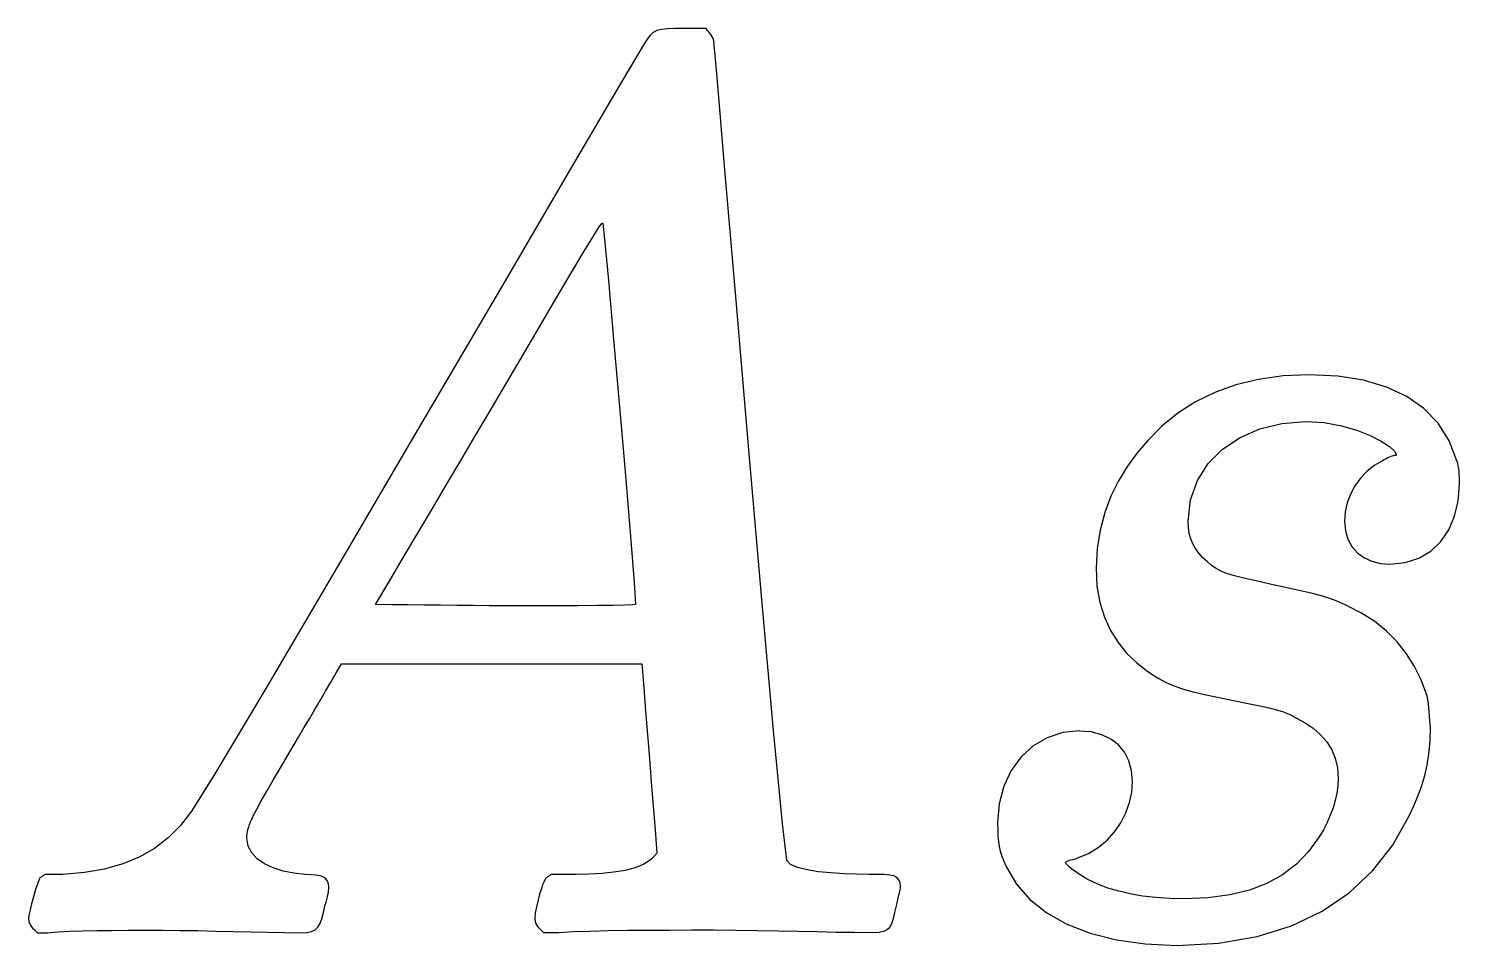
# Model space of a CAD drawing. Extents: x 0 to 52.7, y 0 to 16.4.
# Drawn here: x 0 to 25.6, y 0.02 to 16.42 of the extents above; entities that cross this region are included whole.
import ezdxf

# ---------------------------------------------------------------- set-up
doc = ezdxf.new("R2010")
doc.units = 0
doc.layers.add('Capa_1', color=7, linetype='CONTINUOUS')

msp = doc.modelspace()

# ---------------------------------------------------------------- linework, layer by layer
at = {"layer": 'Capa_1', "color": 7}
for p, q in [((11.325256, 16.40467), (11.243676, 16.38507)), ((11.430649, 16.41477), (11.325256, 16.40467)), ((11.566732, 16.41877), (11.430649, 16.41477)), ((11.740387, 16.4193), (11.566732, 16.41877)), ((11.788367, 16.4193), (11.740387, 16.4193)), ((11.836347, 16.4193), (11.788367, 16.4193)), ((11.884327, 16.4193), (11.836347, 16.4193)), ((11.932307, 16.4193), (11.884327, 16.4193)), ((11.980287, 16.4193), (11.932307, 16.4193)), ((12.028267, 16.4193), (11.980287, 16.4193)), ((12.076247, 16.4193), (12.028267, 16.4193)), ((12.124227, 16.4193), (12.076247, 16.4193)), ((12.143017, 16.3939), (12.124227, 16.4193)), ((12.164447, 16.3682), (12.143017, 16.3939)), ((11.017896, 16.14807), (10.620536, 15.48322)), ((11.073016, 16.23747), (11.017896, 16.14807)), ((11.124436, 16.30467), (11.073016, 16.23747)), ((11.179026, 16.35277), (11.124436, 16.30467)), ((11.243676, 16.38507), (11.179026, 16.35277)), ((12.186937, 16.342), (12.164447, 16.3682)), ((12.208897, 16.315), (12.186937, 16.342)), ((12.228737, 16.2869), (12.208897, 16.315)), ((12.244877, 16.2575), (12.228737, 16.2869)), ((12.255727, 16.2265), (12.244877, 16.2575)), ((12.259727, 16.1937), (12.255727, 16.2265)), ((12.318777, 15.54926), (12.259727, 16.1937)), ((10.620536, 15.48322), (9.697449, 13.91111)), ((12.461167, 13.89147), (12.318777, 15.54926)), ((9.697449, 13.91111), (8.423524, 11.73522)), ((12.660178, 11.55741), (12.461167, 13.89147)), ((10.112151, 12.71761), (10.21256, 12.87543)), ((10.21256, 12.87543), (10.26058, 12.93963)), ((10.26058, 12.93963), (10.27288, 12.93763)), ((10.27288, 12.93763), (10.30459, 12.65298)), ((9.942685, 12.43834), (10.112151, 12.71761)), ((10.30459, 12.65298), (10.37413, 11.91351)), ((9.687494, 12.00985), (9.942685, 12.43834)), ((9.32991, 11.40435), (9.687494, 12.00985)), ((10.37413, 11.91351), (10.46854, 10.86554)), ((8.423524, 11.73522), (6.973652, 9.25903)), ((12.889087, 8.88415), (12.660178, 11.55741)), ((8.853263, 10.59406), (9.32991, 11.40435)), ((10.46854, 10.86554), (10.574859, 9.65538)), ((8.240885, 9.55121), (8.853263, 10.59406)), ((21.602934, 10.04623), (21.225682, 9.91112)), ((22.010613, 10.14533), (21.602934, 10.04623)), ((22.448454, 10.20633), (22.010613, 10.14533)), ((22.916193, 10.22713), (22.448454, 10.20633)), ((23.426045, 10.20283), (22.916193, 10.22713)), ((23.887743, 10.13013), (23.426045, 10.20283)), ((24.299699, 10.00926), (23.887743, 10.13013)), ((24.660326, 9.84049), (24.299699, 10.00926)), ((20.879122, 9.74214), (20.563519, 9.54141)), ((21.225682, 9.91112), (20.879122, 9.74214)), ((24.968037, 9.62411), (24.660326, 9.84049)), ((7.986885, 9.12223), (8.240885, 9.55121)), ((10.574859, 9.65538), (10.680118, 8.42935)), ((20.563519, 9.54141), (20.279136, 9.31105)), ((25.221243, 9.36036), (24.968037, 9.62411)), ((6.973652, 9.25903), (5.522721, 6.78601)), ((20.279136, 9.31105), (20.026238, 9.05317)), ((21.678192, 9.10786), (22.034718, 9.26295)), ((22.034718, 9.26295), (22.427756, 9.35935)), ((22.427756, 9.35935), (22.848576, 9.39245)), ((22.848576, 9.39245), (23.1842, 9.37185)), ((23.1842, 9.37185), (23.493101, 9.31655)), ((23.493101, 9.31655), (23.769723, 9.23645)), ((23.769723, 9.23645), (24.008509, 9.14125)), ((25.418358, 9.04952), (25.221243, 9.36036)), ((7.732885, 8.69325), (7.986885, 9.12223)), ((20.026238, 9.05317), (19.83737, 8.83202)), ((21.366909, 8.89853), (21.678192, 9.10786)), ((24.008509, 9.14125), (24.203904, 9.04076)), ((24.203904, 9.04076), (24.350351, 8.94476)), ((25.557793, 8.69185), (25.418358, 9.04952)), ((13.121171, 6.20877), (12.889087, 8.88415)), ((19.83737, 8.83202), (19.662524, 8.59209)), ((21.109602, 8.63946), (21.366909, 8.89853)), ((24.259485, 8.70847), (24.225755, 8.69167)), ((24.292425, 8.72477), (24.259485, 8.70847)), ((24.323775, 8.73997), (24.292425, 8.72477)), ((24.352745, 8.75367), (24.323775, 8.73997)), ((24.350351, 8.94476), (24.442291, 8.86306)), ((24.378545, 8.76527), (24.352745, 8.75367)), ((24.400375, 8.77427), (24.378545, 8.76527)), ((24.417445, 8.78027), (24.400375, 8.77427)), ((24.428955, 8.78227), (24.417445, 8.78027)), ((24.443865, 8.78231), (24.428955, 8.78227)), ((24.442291, 8.86306), (24.474171, 8.80546)), ((24.455065, 8.78262), (24.443865, 8.78231)), ((24.463065, 8.78346), (24.455065, 8.78262)), ((24.468465, 8.78546), (24.463065, 8.78346)), ((24.471765, 8.78846), (24.468465, 8.78546)), ((24.473465, 8.79246), (24.471765, 8.78846)), ((24.474083, 8.79846), (24.473465, 8.79246)), ((24.474171, 8.80546), (24.474083, 8.79846)), ((7.478885, 8.26427), (7.732885, 8.69325)), ((19.662524, 8.59209), (19.505141, 8.33363)), ((20.915001, 8.33515), (21.109602, 8.63946)), ((23.948472, 8.5001), (23.832849, 8.37853)), ((24.07997, 8.60527), (23.948472, 8.5001)), ((24.225755, 8.69167), (24.07997, 8.60527)), ((25.572703, 8.64745), (25.557793, 8.69185)), ((25.583903, 8.59935), (25.572703, 8.64745)), ((25.591903, 8.54815), (25.583903, 8.59935)), ((25.597303, 8.49425), (25.591903, 8.54815)), ((25.600603, 8.43825), (25.597303, 8.49425)), ((7.224885, 7.83529), (7.478885, 8.26427)), ((10.680118, 8.42935), (10.771358, 7.33375)), ((19.505141, 8.33363), (19.36866, 8.05692)), ((20.791838, 7.99009), (20.915001, 8.33515)), ((23.734689, 8.24293), (23.655579, 8.09569)), ((23.832849, 8.37853), (23.734689, 8.24293)), ((25.581139, 7.96827), (25.603009, 8.26275)), ((25.602303, 8.38065), (25.600603, 8.43825)), ((25.602921, 8.32195), (25.602303, 8.38065)), ((25.603009, 8.26275), (25.602921, 8.32195)), ((19.36866, 8.05692), (19.256521, 7.76222)), ((20.748848, 7.60878), (20.791838, 7.99009)), ((23.597109, 7.93919), (23.560859, 7.77581)), ((23.655579, 8.09569), (23.597109, 7.93919)), ((25.516929, 7.6976), (25.581139, 7.96827)), ((6.970885, 7.40632), (7.224885, 7.83529)), ((19.256521, 7.76222), (19.172161, 7.44979)), ((23.560859, 7.77581), (23.548429, 7.60793)), ((25.412507, 7.45551), (25.516929, 7.6976)), ((19.172161, 7.44979), (19.119021, 7.1199)), ((20.754148, 7.49532), (20.748848, 7.60878)), ((20.770028, 7.39112), (20.754148, 7.49532)), ((23.548429, 7.60793), (23.563909, 7.43881)), ((23.563909, 7.43881), (23.608759, 7.28796)), ((25.269985, 7.24675), (25.412507, 7.45551)), ((6.716885, 6.97734), (6.970885, 7.40632)), ((10.771358, 7.33375), (10.835608, 6.51491)), ((20.796488, 7.29482), (20.770028, 7.39112)), ((20.833528, 7.20512), (20.796488, 7.29482)), ((20.881158, 7.12072), (20.833528, 7.20512)), ((23.608759, 7.28796), (23.680589, 7.15668)), ((25.091479, 7.07609), (25.269985, 7.24675)), ((6.462885, 6.54836), (6.716885, 6.97734)), ((19.119021, 7.1199), (19.100541, 6.77281)), ((20.939368, 7.04032), (20.881158, 7.12072)), ((21.008158, 6.96262), (20.939368, 7.04032)), ((21.087538, 6.88622), (21.008158, 6.96262)), ((23.680589, 7.15668), (23.777029, 7.0463)), ((23.777029, 7.0463), (23.895695, 6.9581)), ((23.895695, 6.9581), (24.034204, 6.8935)), ((24.634985, 6.8681), (24.879107, 6.9483)), ((24.879107, 6.9483), (25.091479, 7.07609)), ((5.522721, 6.78601), (4.245621, 4.61965)), ((19.100541, 6.77281), (19.118091, 6.44971)), ((21.168498, 6.81782), (21.087538, 6.88622)), ((21.248398, 6.76242), (21.168498, 6.81782)), ((21.336768, 6.71602), (21.248398, 6.76242)), ((21.44313, 6.67462), (21.336768, 6.71602)), ((21.577009, 6.63432), (21.44313, 6.67462)), ((24.034204, 6.8935), (24.190176, 6.8538)), ((24.190176, 6.8538), (24.361229, 6.8403)), ((24.361229, 6.8403), (24.634985, 6.8681)), ((6.208885, 6.11938), (6.462885, 6.54836)), ((10.835608, 6.51491), (10.859911, 6.11857)), ((19.118091, 6.44971), (19.168981, 6.15651)), ((21.74793, 6.59102), (21.577009, 6.63432)), ((21.965418, 6.54092), (21.74793, 6.59102)), ((22.238997, 6.47992), (21.965418, 6.54092)), ((22.524086, 6.41802), (22.238997, 6.47992)), ((22.758639, 6.36592), (22.524086, 6.41802)), ((13.329706, 3.86835), (13.121171, 6.20877)), ((19.168981, 6.15651), (19.250561, 5.89135)), ((22.951388, 6.32072), (22.758639, 6.36592)), ((23.111064, 6.27952), (22.951388, 6.32072)), ((23.246398, 6.23932), (23.111064, 6.27952)), ((23.366122, 6.19732), (23.246398, 6.23932)), ((23.478967, 6.15052), (23.366122, 6.19732)), ((23.593664, 6.09602), (23.478967, 6.15052)), ((6.499574, 6.11638), (6.208885, 6.11938)), ((6.790263, 6.11338), (6.499574, 6.11638)), ((7.080952, 6.11038), (6.790263, 6.11338)), ((7.37164, 6.10738), (7.080952, 6.11038)), ((7.662329, 6.10438), (7.37164, 6.10738)), ((7.953018, 6.10138), (7.662329, 6.10438)), ((8.243707, 6.09838), (7.953018, 6.10138)), ((8.534396, 6.09538), (8.243707, 6.09838)), ((8.997329, 6.09542), (8.534396, 6.09538)), ((9.431157, 6.09573), (8.997329, 6.09542)), ((9.825827, 6.09657), (9.431157, 6.09573)), ((10.171285, 6.09857), (9.825827, 6.09657)), ((10.457476, 6.10157), (10.171285, 6.09857)), ((10.674346, 6.10557), (10.457476, 6.10157)), ((10.811841, 6.11157), (10.674346, 6.10557)), ((10.859911, 6.11857), (10.811841, 6.11157)), ((19.250561, 5.89135), (19.360186, 5.65239)), ((23.852956, 5.96606), (23.593664, 6.09602)), ((24.088964, 5.81415), (23.852956, 5.96606)), ((19.360186, 5.65239), (19.495212, 5.43776)), ((24.301689, 5.6416), (24.088964, 5.81415)), ((24.491131, 5.44973), (24.301689, 5.6416)), ((19.495212, 5.43776), (19.652992, 5.24563)), ((24.657289, 5.23987), (24.491131, 5.44973)), ((19.652992, 5.24563), (19.83088, 5.07414)), ((24.800164, 5.01334), (24.657289, 5.23987)), ((5.407361, 4.73112), (5.503317, 4.89481)), ((5.503317, 4.89481), (5.599273, 5.0585)), ((5.599273, 5.0585), (6.270962, 5.0585)), ((6.270962, 5.0585), (6.942651, 5.0585)), ((6.942651, 5.0585), (7.61434, 5.0585)), ((7.61434, 5.0585), (8.286029, 5.0585)), ((8.286029, 5.0585), (8.957718, 5.0585)), ((8.957718, 5.0585), (9.629407, 5.0585)), ((9.629407, 5.0585), (10.301096, 5.0585)), ((10.301096, 5.0585), (10.972785, 5.0585)), ((10.972785, 5.0585), (11.006655, 4.63517)), ((19.83088, 5.07414), (20.026231, 4.92143)), ((20.026231, 4.92143), (20.200547, 4.80929)), ((24.919756, 4.77147), (24.800164, 5.01334)), ((4.245621, 4.61965), (3.317242, 3.06341)), ((5.311405, 4.56743), (5.407361, 4.73112)), ((11.006655, 4.63517), (11.040525, 4.21183)), ((20.200547, 4.80929), (20.358195, 4.72279)), ((20.358195, 4.72279), (20.510022, 4.65589)), ((20.510022, 4.65589), (20.666875, 4.60249)), ((25.016066, 4.51557), (24.919756, 4.77147)), ((5.119494, 4.24006), (5.21545, 4.40374)), ((5.21545, 4.40374), (5.311405, 4.56743)), ((20.666875, 4.60249), (20.839604, 4.55649)), ((20.839604, 4.55649), (21.039056, 4.51179)), ((21.039056, 4.51179), (21.276079, 4.46239)), ((21.276079, 4.46239), (21.56152, 4.40209)), ((21.56152, 4.40209), (21.821164, 4.34869)), ((25.031016, 4.45147), (25.016066, 4.51557)), ((25.042526, 4.39217), (25.031016, 4.45147)), ((25.051426, 4.33387), (25.042526, 4.39217)), ((5.023538, 4.07637), (5.119494, 4.24006)), ((11.040525, 4.21183), (11.074395, 3.7885)), ((21.821164, 4.34869), (22.030009, 4.30509)), ((22.030009, 4.30509), (22.19652, 4.26839)), ((22.19652, 4.26839), (22.329164, 4.23559)), ((22.329164, 4.23559), (22.436409, 4.20389)), ((22.436409, 4.20389), (22.526719, 4.17039)), ((22.526719, 4.17039), (22.608559, 4.13209)), ((22.608559, 4.13209), (22.690409, 4.08609)), ((25.058426, 4.27297), (25.051426, 4.33387)), ((25.064426, 4.20567), (25.058426, 4.27297)), ((25.070126, 4.12827), (25.064426, 4.20567)), ((25.076326, 4.03717), (25.070126, 4.12827)), ((4.831627, 3.74899), (4.927582, 3.91268)), ((4.927582, 3.91268), (5.023538, 4.07637)), ((13.487971, 2.19998), (13.329706, 3.86835)), ((18.80729, 3.8608), (18.504386, 3.8289)), ((19.016256, 3.83939), (18.806971, 3.85599)), ((18.806971, 3.85599), (18.806972, 3.85599)), ((18.806972, 3.85599), (18.806973, 3.856)), ((18.806973, 3.856), (18.806974, 3.856)), ((18.806974, 3.856), (18.806975, 3.85601)), ((18.806975, 3.85601), (18.806976, 3.85602)), ((18.806975, 3.85601), (18.806975, 3.85601)), ((18.806976, 3.85602), (18.806977, 3.85602)), ((18.806977, 3.85602), (18.80729, 3.8608)), ((22.690409, 4.08609), (22.845587, 4.00339)), ((22.845587, 4.00339), (22.9878, 3.90719)), ((22.9878, 3.90719), (23.114668, 3.79673)), ((25.083826, 3.9286), (25.076326, 4.03717)), ((25.077526, 3.67451), (25.083826, 3.9286)), ((4.673495, 3.4822), (4.831627, 3.74899)), ((11.074395, 3.7885), (11.108265, 3.36516)), ((17.975837, 3.58942), (17.760245, 3.39239)), ((18.225559, 3.7367), (17.975837, 3.58942)), ((18.504386, 3.8289), (18.225559, 3.7367)), ((19.202788, 3.79109), (19.016256, 3.83939)), ((19.364977, 3.71309), (19.202788, 3.79109)), ((19.501238, 3.60761), (19.364977, 3.71309)), ((19.609982, 3.47673), (19.501238, 3.60761)), ((23.114668, 3.79673), (23.223808, 3.67119)), ((23.223808, 3.67119), (23.312838, 3.52977)), ((25.058786, 3.44953), (25.077526, 3.67451)), ((4.5233, 3.22758), (4.673495, 3.4822)), ((11.108265, 3.36516), (11.142135, 2.94183)), ((17.760245, 3.39239), (17.583812, 3.15091)), ((19.689622, 3.32257), (19.609982, 3.47673)), ((23.312838, 3.52977), (23.379378, 3.37168)), ((23.379378, 3.37168), (23.421048, 3.19613)), ((25.027876, 3.24677), (25.058786, 3.44953)), ((4.384746, 2.99095), (4.5233, 3.22758)), ((17.583812, 3.15091), (17.451565, 2.87028)), ((19.738572, 3.14724), (19.689622, 3.32257)), ((19.755242, 2.95286), (19.738572, 3.14724)), ((23.421048, 3.19613), (23.435468, 3.00232)), ((24.985056, 3.05935), (25.027876, 3.24677)), ((3.317242, 3.06341), (2.912474, 2.42078)), ((4.261539, 2.77814), (4.384746, 2.99095)), ((11.142135, 2.94183), (11.176005, 2.5185)), ((17.451565, 2.87028), (17.368525, 2.55578)), ((19.741662, 2.76514), (19.755242, 2.95286)), ((23.429268, 2.87435), (23.411148, 2.74479)), ((23.435468, 3.00232), (23.429268, 2.87435)), ((24.864756, 2.70305), (24.930596, 2.88041)), ((24.930596, 2.88041), (24.985056, 3.05935)), ((4.075978, 2.44723), (4.157381, 2.59496)), ((4.157381, 2.59496), (4.261539, 2.77814)), ((19.636182, 2.39286), (19.701622, 2.57715)), ((19.701622, 2.57715), (19.741662, 2.76514)), ((23.381908, 2.61417), (23.342348, 2.48303)), ((23.411148, 2.74479), (23.381908, 2.61417)), ((24.787806, 2.5204), (24.864756, 2.70305)), ((2.912474, 2.42078), (2.715359, 2.16669)), ((3.99625, 2.28148), (4.021033, 2.34078)), ((4.021033, 2.34078), (4.075978, 2.44723)), ((11.176005, 2.5185), (11.209875, 2.09516)), ((17.368525, 2.55578), (17.339735, 2.2127)), ((19.546402, 2.21625), (19.636182, 2.39286)), ((23.293268, 2.35189), (23.235458, 2.22127)), ((23.342348, 2.48303), (23.293268, 2.35189)), ((24.406671, 1.81176), (24.700006, 2.32558)), ((24.700006, 2.32558), (24.787806, 2.5204)), ((2.715359, 2.16669), (2.49549, 1.94594)), ((3.910525, 2.01478), (3.916655, 2.05398)), ((3.916655, 2.05398), (3.925695, 2.09528)), ((3.925695, 2.09528), (3.93791, 2.13868)), ((3.93791, 2.13868), (3.953564, 2.18418)), ((3.953564, 2.18418), (3.972923, 2.23178)), ((3.972923, 2.23178), (3.99625, 2.28148)), ((11.209875, 2.09516), (11.243745, 1.67183)), ((13.569241, 1.54073), (13.487971, 2.19998)), ((17.339735, 2.2127), (17.340935, 2.08707)), ((17.340935, 2.08707), (17.345335, 1.9781)), ((19.298046, 1.90193), (19.433337, 2.05129)), ((19.433337, 2.05129), (19.546402, 2.21625)), ((23.169708, 2.09171), (23.096818, 1.96374)), ((23.235458, 2.22127), (23.169708, 2.09171)), ((2.49549, 1.94594), (2.25128, 1.758)), ((3.905945, 1.94288), (3.907045, 1.97778)), ((3.928346, 1.79992), (3.905945, 1.94288)), ((3.907045, 1.97778), (3.910525, 2.01478)), ((3.992022, 1.67548), (3.928346, 1.79992)), ((17.345335, 1.9781), (17.353935, 1.8813)), ((17.353935, 1.8813), (17.367875, 1.7922)), ((19.141589, 1.77215), (19.298046, 1.90193)), ((23.096818, 1.96374), (22.905965, 1.70229)), ((24.050895, 1.35614), (24.406671, 1.81176)), ((1.98114, 1.60234), (1.683484, 1.47842)), ((2.25128, 1.758), (1.98114, 1.60234)), ((4.091682, 1.56903), (3.992022, 1.67548)), ((4.222033, 1.48003), (4.091682, 1.56903)), ((11.142763, 1.55903), (11.011618, 1.47213)), ((11.243745, 1.67183), (11.142763, 1.55903)), ((13.636001, 1.47173), (13.569241, 1.54073)), ((17.367875, 1.7922), (17.388165, 1.7063)), ((17.388165, 1.7063), (17.415855, 1.619)), ((17.415855, 1.619), (17.452015, 1.5259)), ((18.584644, 1.52932), (18.603074, 1.53732)), ((18.603074, 1.53732), (18.624684, 1.54532)), ((18.624684, 1.54532), (18.648934, 1.55332)), ((18.648934, 1.55332), (18.677334, 1.55632)), ((18.677334, 1.55632), (18.711024, 1.56432)), ((18.711024, 1.56432), (18.748944, 1.57682)), ((18.748944, 1.57682), (18.790044, 1.59252)), ((18.790044, 1.59252), (18.833264, 1.61032)), ((18.833264, 1.61032), (18.877534, 1.62922)), ((18.877534, 1.62922), (18.921804, 1.64812)), ((18.921804, 1.64812), (18.965024, 1.66592)), ((18.965024, 1.66592), (19.141589, 1.77215)), ((22.905965, 1.70229), (22.687595, 1.47656)), ((0.282167, 1.28392), (0.270878, 1.27592)), ((0.293456, 1.29192), (0.282167, 1.28392)), ((0.332966, 1.29192), (0.293456, 1.29192)), ((0.372477, 1.29192), (0.332966, 1.29192)), ((0.411987, 1.29192), (0.372477, 1.29192)), ((0.451498, 1.29192), (0.411987, 1.29192)), ((0.491009, 1.29192), (0.451498, 1.29192)), ((0.530519, 1.29192), (0.491009, 1.29192)), ((0.57003, 1.29192), (0.530519, 1.29192)), ((0.60954, 1.29192), (0.57003, 1.29192)), ((0.999272, 1.32372), (0.60954, 1.29192)), ((1.356724, 1.38572), (0.999272, 1.32372)), ((1.683484, 1.47842), (1.356724, 1.38572)), ((4.377785, 1.40803), (4.222033, 1.48003)), ((4.553644, 1.35233), (4.377785, 1.40803)), ((4.744321, 1.31253), (4.553644, 1.35233)), ((4.944522, 1.28813), (4.744321, 1.31253)), ((5.053707, 1.28613), (4.944522, 1.28813)), ((5.1449, 1.27813), (5.053707, 1.28613)), ((9.3472, 1.28813), (9.335911, 1.28013)), ((9.403645, 1.28813), (9.3472, 1.28813)), ((9.460089, 1.28813), (9.403645, 1.28813)), ((9.516533, 1.28813), (9.460089, 1.28813)), ((9.572978, 1.28813), (9.516533, 1.28813)), ((9.629422, 1.28813), (9.572978, 1.28813)), ((9.685867, 1.28813), (9.629422, 1.28813)), ((9.742311, 1.28813), (9.685867, 1.28813)), ((9.798767, 1.28813), (9.742311, 1.28813)), ((10.0331, 1.29713), (9.798767, 1.28813)), ((10.259495, 1.30993), (10.0331, 1.29713)), ((10.474249, 1.33013), (10.259495, 1.30993)), ((10.673656, 1.36143), (10.474249, 1.33013)), ((10.854014, 1.40753), (10.673656, 1.36143)), ((11.011618, 1.47213), (10.854014, 1.40753)), ((13.760444, 1.41623), (13.636001, 1.47173)), ((13.930395, 1.37283), (13.760444, 1.41623)), ((14.133683, 1.34033), (13.930395, 1.37283)), ((14.358138, 1.31733), (14.133683, 1.34033)), ((14.591588, 1.30253), (14.358138, 1.31733)), ((14.821864, 1.29453), (14.591588, 1.30253)), ((15.036794, 1.29253), (14.821864, 1.29453)), ((15.184211, 1.29209), (15.036794, 1.29253)), ((15.305964, 1.28909), (15.184211, 1.29209)), ((15.403904, 1.28109), (15.305964, 1.28909)), ((15.479884, 1.26479), (15.403904, 1.28109)), ((17.452015, 1.5259), (17.497695, 1.42249)), ((17.497695, 1.42249), (17.674966, 1.11601)), ((18.553274, 1.49732), (18.553714, 1.50532)), ((18.558674, 1.48932), (18.553274, 1.49732)), ((18.553714, 1.50532), (18.559414, 1.51332)), ((18.577064, 1.46652), (18.558674, 1.48932)), ((18.559414, 1.51332), (18.569914, 1.52132)), ((18.569914, 1.52132), (18.584644, 1.52932)), ((18.612654, 1.43392), (18.577064, 1.46652)), ((18.661474, 1.39442), (18.612654, 1.43392)), ((18.719554, 1.35102), (18.661474, 1.39442)), ((18.782924, 1.30652), (18.719554, 1.35102)), ((18.847614, 1.26392), (18.782924, 1.30652)), ((22.439593, 1.28628), (22.15984, 1.13119)), ((22.687595, 1.47656), (22.439593, 1.28628)), ((23.631618, 0.96191), (24.050895, 1.35614)), ((0.152344, 1.10552), (0.119007, 1.00529)), ((0.181449, 1.18302), (0.152344, 1.10552)), ((0.203144, 1.22792), (0.181449, 1.18302)), ((0.214433, 1.23592), (0.203144, 1.22792)), ((0.225722, 1.24392), (0.214433, 1.23592)), ((0.237011, 1.25192), (0.225722, 1.24392)), ((0.2483, 1.25992), (0.237011, 1.25192)), ((0.259589, 1.26792), (0.2483, 1.25992)), ((0.270878, 1.27592), (0.259589, 1.26792)), ((5.21916, 1.26423), (5.1449, 1.27813)), ((5.277545, 1.24283), (5.21916, 1.26423)), ((5.321113, 1.21303), (5.277545, 1.24283)), ((5.350923, 1.17373), (5.321113, 1.21303)), ((5.368033, 1.12383), (5.350923, 1.17373)), ((5.373503, 1.06223), (5.368033, 1.12383)), ((5.369273, 1.00333), (5.372443, 1.03473)), ((5.372443, 1.03473), (5.373503, 1.06223)), ((9.182144, 1.05853), (9.164814, 1.00503)), ((9.197622, 1.10273), (9.182144, 1.05853)), ((9.212042, 1.13953), (9.197622, 1.10273)), ((9.226197, 1.17083), (9.212042, 1.13953)), ((9.240881, 1.19843), (9.226197, 1.17083)), ((9.256888, 1.22413), (9.240881, 1.19843)), ((9.268177, 1.23213), (9.256888, 1.22413)), ((9.279466, 1.24013), (9.268177, 1.23213)), ((9.290755, 1.24813), (9.279466, 1.24013)), ((9.302044, 1.25613), (9.290755, 1.24813)), ((9.313333, 1.26413), (9.302044, 1.25613)), ((9.324622, 1.27213), (9.313333, 1.26413)), ((9.335911, 1.28013), (9.324622, 1.27213)), ((15.535754, 1.23789), (15.479884, 1.26479)), ((15.573374, 1.19779), (15.535754, 1.23789)), ((15.594584, 1.14179), (15.573374, 1.19779)), ((15.591684, 0.99509), (15.596984, 1.02429)), ((15.601284, 1.06729), (15.594584, 1.14179)), ((15.596984, 1.02429), (15.600184, 1.04819)), ((15.600184, 1.04819), (15.601284, 1.06729)), ((17.674966, 1.11601), (17.916795, 0.84181)), ((18.909654, 1.22602), (18.847614, 1.26392)), ((18.965084, 1.19582), (18.909654, 1.22602)), ((19.132345, 1.11642), (18.965084, 1.19582)), ((19.31257, 1.04762), (19.132345, 1.11642)), ((19.506025, 0.98942), (19.31257, 1.04762)), ((22.15984, 1.13119), (21.84622, 1.01102)), ((0.084611, 0.89209), (0.052388, 0.76698)), ((0.119007, 1.00529), (0.084611, 0.89209)), ((5.305778, 0.74613), (5.321653, 0.79583)), ((5.321653, 0.79583), (5.335411, 0.84313)), ((5.335411, 0.84313), (5.347053, 0.88783)), ((5.347053, 0.88783), (5.356573, 0.92963)), ((5.356573, 0.92963), (5.363983, 0.96823)), ((5.363983, 0.96823), (5.369273, 1.00333)), ((9.121422, 0.86283), (9.086409, 0.71347)), ((9.144838, 0.94043), (9.121422, 0.86283)), ((9.164814, 1.00503), (9.144838, 0.94043)), ((15.533504, 0.75119), (15.549384, 0.81479)), ((15.549384, 0.81479), (15.563144, 0.87049)), ((15.563144, 0.87049), (15.574784, 0.91869)), ((15.574784, 0.91869), (15.584284, 0.96009)), ((15.584284, 0.96009), (15.591684, 0.99509)), ((17.916795, 0.84181), (18.220007, 0.60254)), ((19.712973, 0.94182), (19.506025, 0.98942)), ((19.93368, 0.90482), (19.712973, 0.94182)), ((20.168409, 0.87832), (19.93368, 0.90482)), ((20.417426, 0.86242), (20.168409, 0.87832)), ((20.680995, 0.85742), (20.417426, 0.86242)), ((21.108915, 0.87442), (20.680995, 0.85742)), ((21.496618, 0.92552), (21.108915, 0.87442)), ((21.84622, 1.01102), (21.496618, 0.92552)), ((23.147784, 0.63224), (23.631618, 0.96191)), ((0.006879, 0.56387), (0, 0.49671)), ((0.0254, 0.65722), (0.006879, 0.56387)), ((0.052388, 0.76698), (0.0254, 0.65722)), ((5.2451, 0.49706), (5.274381, 0.6081)), ((5.274381, 0.6081), (5.305778, 0.74613)), ((9.065683, 0.59931), (9.058713, 0.51321)), ((9.058713, 0.51321), (9.064973, 0.44801)), ((9.086409, 0.71347), (9.065683, 0.59931)), ((15.476004, 0.50212), (15.503034, 0.61316)), ((15.503034, 0.61316), (15.533504, 0.75119)), ((18.220007, 0.60254), (18.581428, 0.40084)), ((22.598332, 0.3703), (23.147784, 0.63224)), ((0, 0.49671), (0.004013, 0.45641)), ((0.004013, 0.45641), (0.015169, 0.41981)), ((0.015169, 0.41981), (0.032147, 0.38641)), ((0.032147, 0.38641), (0.053622, 0.35561)), ((0.053622, 0.35561), (0.078273, 0.32691)), ((0.078273, 0.32691), (0.104775, 0.29981)), ((0.104775, 0.29981), (0.131807, 0.27381)), ((0.131807, 0.27381), (0.158044, 0.24835)), ((0.338667, 0.24835), (0.522332, 0.26325)), ((0.522332, 0.26325), (0.73272, 0.27445)), ((0.73272, 0.27445), (0.96692, 0.28245)), ((0.96692, 0.28245), (1.222022, 0.28745)), ((1.222022, 0.28745), (1.495116, 0.29045)), ((1.495116, 0.29045), (1.783292, 0.29245)), ((1.783292, 0.29245), (2.083638, 0.29307)), ((2.083638, 0.29307), (2.393245, 0.29316)), ((2.393245, 0.29316), (2.708319, 0.29116)), ((2.708319, 0.29116), (3.025775, 0.28616)), ((3.025775, 0.28616), (3.34376, 0.27916)), ((3.34376, 0.27916), (3.660422, 0.27116)), ((3.660422, 0.27116), (3.97391, 0.26316)), ((3.97391, 0.26316), (4.28237, 0.25616)), ((4.28237, 0.25616), (4.583951, 0.25116)), ((4.982281, 0.25416), (5.064478, 0.26996)), ((5.064478, 0.26996), (5.127625, 0.29946)), ((5.127625, 0.29946), (5.175956, 0.34536)), ((5.175956, 0.34536), (5.213703, 0.41036)), ((5.213703, 0.41036), (5.2451, 0.49706)), ((9.064973, 0.44801), (9.083935, 0.39651)), ((9.083935, 0.39651), (9.115068, 0.35171)), ((9.115068, 0.35171), (9.157842, 0.30631)), ((9.157842, 0.30631), (9.211729, 0.25331)), ((9.482665, 0.25331), (9.746455, 0.26821)), ((9.746455, 0.26821), (10.043581, 0.27941)), ((10.043581, 0.27941), (10.369283, 0.28741)), ((10.369283, 0.28741), (10.718798, 0.29241)), ((10.718798, 0.29241), (11.087363, 0.29541)), ((11.087363, 0.29541), (11.470215, 0.29741)), ((11.470215, 0.29741), (11.862592, 0.29803)), ((11.862592, 0.29803), (12.259731, 0.29812)), ((12.259731, 0.29812), (12.657929, 0.29612)), ((12.657929, 0.29612), (13.040781, 0.29112)), ((13.040781, 0.29112), (13.409875, 0.28412)), ((13.409875, 0.28412), (13.766798, 0.27612)), ((13.766798, 0.27612), (14.113138, 0.26812)), ((14.113138, 0.26812), (14.450481, 0.26112)), ((14.450481, 0.26112), (14.780417, 0.25612)), ((14.780417, 0.25612), (15.104531, 0.25412)), ((15.104531, 0.25412), (15.216494, 0.25912)), ((15.216494, 0.25912), (15.301734, 0.27492)), ((15.301734, 0.27492), (15.365274, 0.30442)), ((15.365274, 0.30442), (15.412154, 0.35042)), ((15.412154, 0.35042), (15.447384, 0.41542)), ((15.447384, 0.41542), (15.476004, 0.50212)), ((18.581428, 0.40084), (18.997882, 0.23936)), ((21.982206, 0.17927), (22.598332, 0.3703)), ((0.158044, 0.24835), (0.180622, 0.24835)), ((0.180622, 0.24835), (0.2032, 0.24835)), ((0.2032, 0.24835), (0.225778, 0.24835)), ((0.225778, 0.24835), (0.248356, 0.24835)), ((0.248356, 0.24835), (0.270933, 0.24835)), ((0.270933, 0.24835), (0.293511, 0.24835)), ((0.293511, 0.24835), (0.316089, 0.24835)), ((0.316089, 0.24835), (0.338667, 0.24835)), ((4.583951, 0.25116), (4.8768, 0.24916)), ((4.8768, 0.24916), (4.982281, 0.25416)), ((9.211729, 0.25331), (9.245596, 0.25331)), ((9.245596, 0.25331), (9.279463, 0.25331)), ((9.279463, 0.25331), (9.31333, 0.25331)), ((9.31333, 0.25331), (9.347197, 0.25331)), ((9.347197, 0.25331), (9.381064, 0.25331)), ((9.381064, 0.25331), (9.414931, 0.25331)), ((9.414931, 0.25331), (9.448798, 0.25331)), ((9.448798, 0.25331), (9.482665, 0.25331)), ((18.997882, 0.23936), (19.466195, 0.12073)), ((19.466195, 0.12073), (19.983191, 0.04763)), ((19.983191, 0.04763), (20.545695, 0.02263)), ((20.545695, 0.02263), (21.298346, 0.06233)), ((21.298346, 0.06233), (21.982206, 0.17927))]:
    msp.add_line(p, q, dxfattribs=at)

doc.saveas('drawing.dxf')
